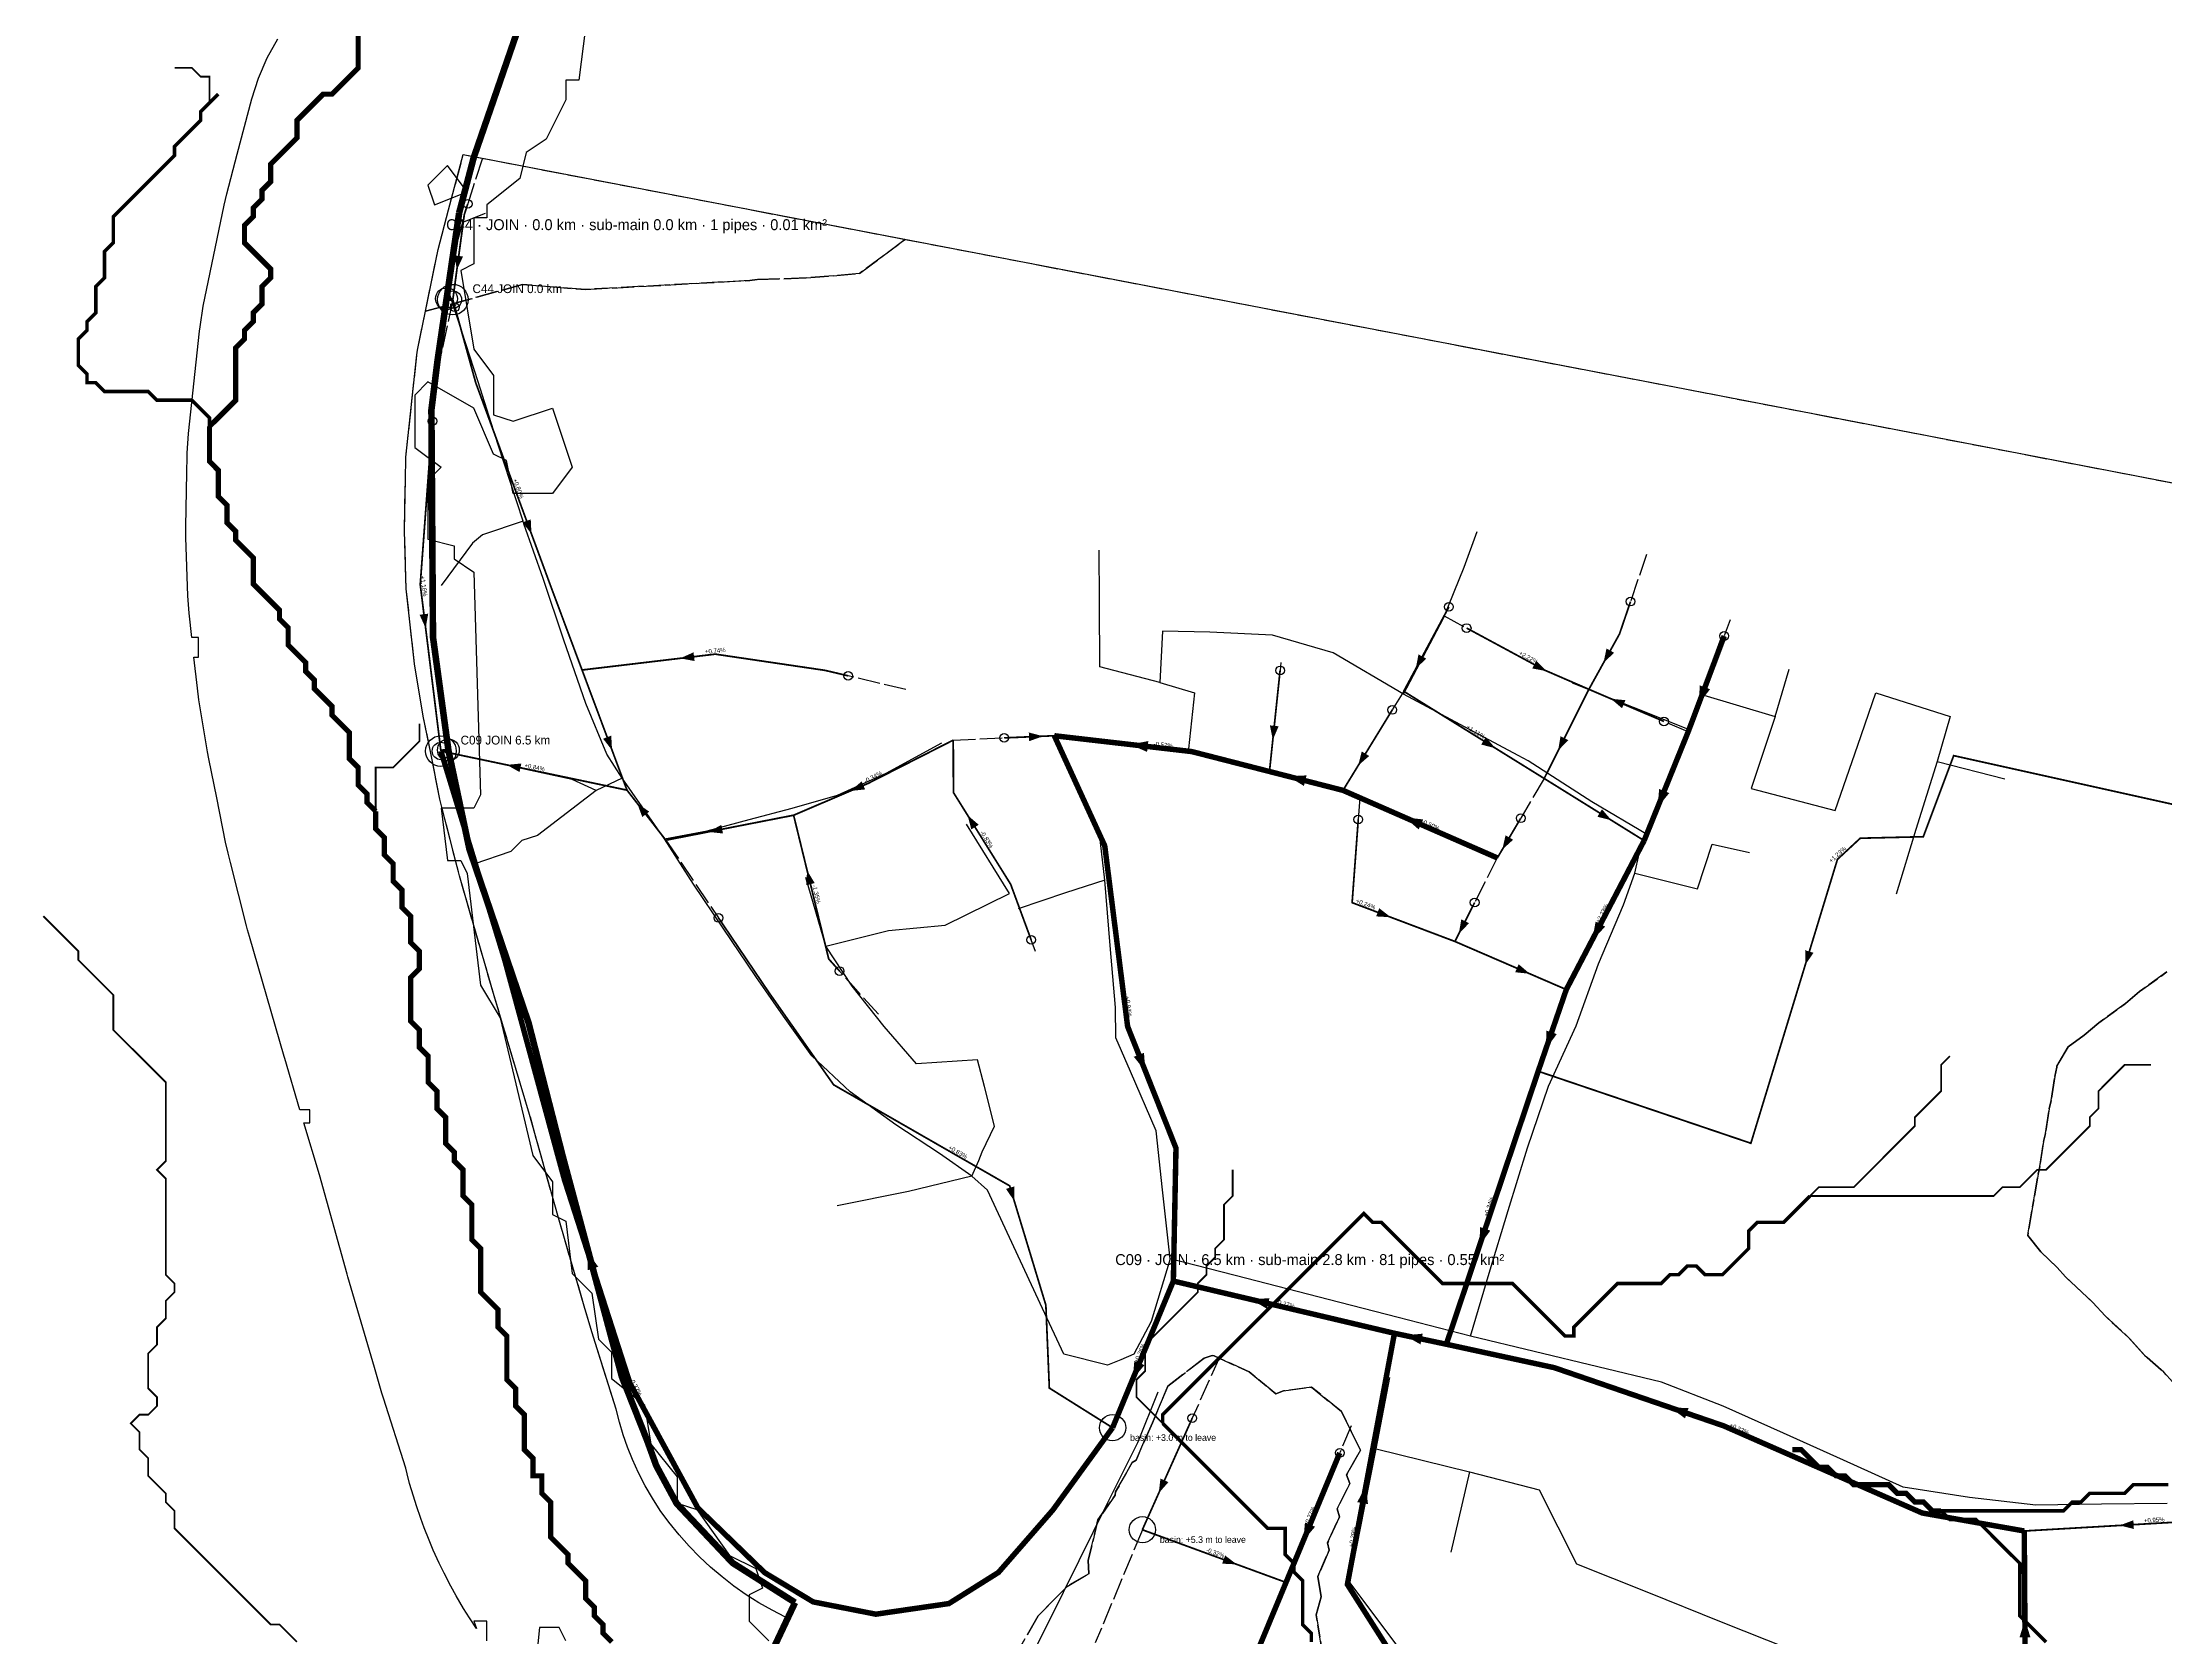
# Model space of a CAD drawing. Header units: metres. Extents: x 442821 to 452274, y 2561971 to 2571293.
# Drawn here: x 449735 to 450707, y 2570167 to 2570897 of the extents above; entities that cross this region are included whole.
import ezdxf
from ezdxf.enums import TextEntityAlignment as Align

# ---------------------------------------------------------------- set-up
doc = ezdxf.new("R2010")
doc.units = ezdxf.units.M
doc.header["$LTSCALE"] = 8
doc.linetypes.add('DASHDOT', pattern=[3.556, 2.54, -0.508, 0, -0.508])
doc.linetypes.add('DASHED', pattern=[1.524, 1.27, -0.254])
for name, color, linetype in [('A_ARROWS', 7, 'Continuous'), ('A_BASINS', 1, 'Continuous'), ('A_BRANCH', 7, 'Continuous'), ('A_BUILT_2006', 252, 'Continuous'), ('A_CATCH_LABEL', 7, 'Continuous'), ('A_CATCHMENTS', 7, 'Continuous'), ('A_ENVELOPE', 3, 'Continuous'), ('A_GRADIENT', 8, 'Continuous'), ('A_HEAD_GAP', 8, 'Continuous'), ('A_HEADS', 8, 'Continuous'), ('A_JOIN_LINK', 6, 'Continuous'), ('A_LATERAL', 7, 'Continuous'), ('A_MAIN_PIPE', 5, 'Continuous'), ('A_OUTLET_LABEL', 7, 'Continuous'), ('A_OUTLETS', 7, 'Continuous'), ('A_STREAMS', 5, 'Continuous'), ('A_SUBMAIN', 7, 'Continuous'), ('A_WADI', 4, 'Continuous')]:
    doc.layers.add(name, color=color, linetype=linetype)

msp = doc.modelspace()

# ---------------------------------------------------------------- linework, layer by layer
at = {"layer": 'A_ARROWS', "color": 1}
for points in [[(449925.02, 2570793.29), (449923.89, 2570799.9), (449927.85, 2570799.37)], [(450246.09, 2570233.56), (450246.88, 2570240.22), (450250.53, 2570238.58)], [(450312.23, 2570211.77), (450312.99, 2570220.12), (450317.61, 2570218.2)], [(450281.79, 2570200.95), (450275.09, 2570201.28), (450276.47, 2570205.03)]]:
    msp.add_solid(points, dxfattribs=at)
at = {"layer": 'A_ARROWS', "color": 3}
for points in [[(449959.16, 2570672.41), (449955.07, 2570677.72), (449958.82, 2570679.11)], [(449910.74, 2570629.37), (449907.96, 2570635.47), (449911.93, 2570635.96)], [(450027.16, 2570615.53), (450033.28, 2570618.27), (450033.76, 2570614.3)], [(450363.65, 2570610.72), (450364.91, 2570617.31), (450368.44, 2570615.42)], [(450423.52, 2570609.64), (450416.94, 2570610.92), (450418.84, 2570614.44)], [(450449.56, 2570613.45), (450450.91, 2570620.02), (450454.41, 2570618.08)], [(450452.93, 2570597.04), (450459.6, 2570596.36), (450458.02, 2570592.68)], [(450493.12, 2570594.76), (450493.6, 2570603.13), (450498.28, 2570601.37)], [(449996.02, 2570573.46), (449991.91, 2570578.75), (449995.65, 2570580.15)], [(450193.14, 2570579.89), (450186.83, 2570577.61), (450186.66, 2570581.61)], [(450233.09, 2570576.1), (450241.33, 2570577.67), (450240.75, 2570572.7)], [(450298.28, 2570578.27), (450296.96, 2570584.85), (450300.94, 2570584.43)], [(450400.11, 2570574.4), (450393.61, 2570576.07), (450395.72, 2570579.47)], [(450428.8, 2570573.29), (450429.88, 2570579.91), (450433.46, 2570578.12)], [(449947.85, 2570566.77), (449954.53, 2570567.41), (449953.7, 2570563.5)], [(450337.31, 2570566.43), (450338.94, 2570572.93), (450342.36, 2570570.84)], [(450105.1, 2570554.86), (450110.19, 2570559.22), (450111.77, 2570555.54)], [(450305.36, 2570561.54), (450313.73, 2570561.97), (450312.49, 2570557.13)], [(450007.5, 2570549.21), (450013.01, 2570545.38), (450009.85, 2570542.93)], [(450453.24, 2570541.38), (450446.75, 2570543.06), (450448.86, 2570546.46)], [(450474.31, 2570547.4), (450475, 2570555.75), (450479.63, 2570553.88)], [(450040.09, 2570536.11), (450045.98, 2570539.31), (450046.75, 2570535.38)], [(450158.66, 2570543.74), (450163.74, 2570539.37), (450160.34, 2570537.25)], [(450358.68, 2570542.73), (450367.01, 2570541.81), (450365, 2570537.23)], [(450403.23, 2570528.01), (450404.75, 2570534.54), (450408.2, 2570532.51)], [(450085.25, 2570518.43), (450088.71, 2570512.68), (450084.82, 2570511.74)], [(450352.24, 2570497.06), (450345.54, 2570497.45), (450346.96, 2570501.19)], [(450383.38, 2570489.54), (450384.49, 2570496.15), (450388.06, 2570494.34)], [(450444.45, 2570486.8), (450445.94, 2570495.05), (450450.37, 2570492.73)], [(450541.84, 2570475.25), (450541.8, 2570481.96), (450545.62, 2570480.79)], [(450415.82, 2570471.19), (450409.15, 2570471.89), (450410.73, 2570475.56)], [(450423.19, 2570436.82), (450423.43, 2570445.19), (450428.16, 2570443.57)], [(450239.97, 2570426.68), (450234.69, 2570433.19), (450239.34, 2570435.04)], [(450180, 2570367.21), (450176.23, 2570372.75), (450180.06, 2570373.92)], [(450392.87, 2570346.91), (450393.05, 2570355.29), (450397.79, 2570353.69)], [(449984.85, 2570343.95), (449989.68, 2570337.1), (449984.92, 2570335.57)], [(450288.37, 2570322.18), (450296.73, 2570322.77), (450295.58, 2570317.91)], [(450358.52, 2570305.72), (450366.86, 2570306.51), (450365.83, 2570301.62)], [(450234.19, 2570285.7), (450234.94, 2570294.05), (450239.56, 2570292.13)], [(450480.08, 2570272.72), (450488.46, 2570272.49), (450486.83, 2570267.76)], [(450340.83, 2570236.83), (450341.82, 2570228.51), (450336.9, 2570229.43)], [(450685.66, 2570218.77), (450691.94, 2570221.14), (450692.17, 2570217.14)], [(450642.32, 2570175.57), (450644.87, 2570167.58), (450639.87, 2570167.55)]]:
    msp.add_solid(points, dxfattribs=at)
at = {"layer": 'A_BASINS', "color": 1}
for centre in [(450224.98, 2570263.47), (450238.6, 2570216.79)]:
    msp.add_circle(centre, 6, dxfattribs=at)
at = {"layer": 'A_BRANCH', "color": 3, "const_width": 0.8}
for points in [[(449924.14, 2570776.15), (449933.64, 2570741.67), (449967.51, 2570649.75), (449982.29, 2570610.19)], [(449913.86, 2570724.04), (449913.17, 2570715.44), (449908.27, 2570649.27), (449917.72, 2570573.1)], [(450386.94, 2570629.38), (450422.57, 2570610.15), (450442.86, 2570601.35)], [(450477.22, 2570586.64), (450442.86, 2570601.35)], [(450352.92, 2570591.92), (450330.38, 2570555.12)], [(450175.38, 2570579.12), (450198.32, 2570580.11)], [(450764.91, 2570536.93), (450726.76, 2570544.99), (450609.75, 2570571), (450595.84, 2570533.9), (450567.01, 2570533.22), (450556.57, 2570523.55), (450516.96, 2570393.64), (450419.68, 2570426.6)], [(450411.68, 2570542.34), (450400.98, 2570524.2)], [(450390.61, 2570503.79), (450381.57, 2570485.98)], [(450044.7, 2570496.75), (450067.91, 2570462.43), (450097.39, 2570420.38), (450177.89, 2570374.17), (450194.46, 2570319.55), (450196.05, 2570281.63), (450224.98, 2570263.47)], [(450761.09, 2570223.15), (450642.03, 2570216.23)]]:
    msp.add_lwpolyline(points, dxfattribs=at)
at = {"layer": 'A_BRANCH', "color": 3, "linetype": 'DASHED', "const_width": 0.8}
msp.add_lwpolyline([(450337.37, 2570541.76), (450334.56, 2570503.73), (450381.57, 2570485.98)], dxfattribs=at)
at = {"layer": 'A_BUILT_2006', "color": 252}
for points in [[(449923.95, 2570801.04), (449927.7, 2570815.11), (449938.18, 2570819.25)], [(449925.29, 2570771.25), (449920.7, 2570785.11), (449923.7, 2570800.11), (449923.95, 2570801.04)], [(449934.72, 2570742), (449925.29, 2570771.25)], [(449943.7, 2570713.61), (449934.72, 2570742)], [(449955.33, 2570678.23), (449943.7, 2570713.61)], [(449955.33, 2570678.23), (449936.7, 2570672.11), (449932.21, 2570668.23)], [(449964.43, 2570652.02), (449955.7, 2570677.11), (449955.33, 2570678.23)], [(450385.81, 2570657.31), (450391.72, 2570673.49)], [(449932.21, 2570668.23), (449917.78, 2570648.85)], [(450219.03, 2570640.75), (450219.02, 2570641.85), (450218.8, 2570664.96)], [(450376.42, 2570633.93), (450385.81, 2570657.31)], [(449973.99, 2570623.87), (449964.43, 2570652.02)], [(450219.11, 2570611.6), (450219.03, 2570640.75)], [(450358.1, 2570599.18), (450376.42, 2570633.93)], [(450247.84, 2570628.03), (450246.62, 2570604.49)], [(450269.45, 2570627.46), (450247.84, 2570628.03)], [(450298.13, 2570626.07), (450269.45, 2570627.46)], [(450325.87, 2570618.11), (450298.13, 2570626.07)], [(450493.97, 2570599.2), (450503.35, 2570624.73)], [(449983.96, 2570594.86), (449973.99, 2570623.87)], [(450358.1, 2570599.18), (450325.87, 2570618.11)], [(450246.62, 2570604.49), (450219.11, 2570611.6)], [(450528.13, 2570588.95), (450534.51, 2570610.56)], [(449993.63, 2570571.71), (449983.96, 2570594.86)], [(450246.62, 2570604.49), (450262.38, 2570599.78)], [(450262.38, 2570599.78), (450259.78, 2570574.11)], [(450384.04, 2570585.3), (450358.1, 2570599.18)], [(450463.22, 2570593.1), (450435.35, 2570604.2)], [(450488.08, 2570583.08), (450493.97, 2570599.2)], [(450493.97, 2570599.2), (450528.13, 2570588.95)], [(450565.82, 2570575.8), (450574.09, 2570599.77)], [(450574.09, 2570599.77), (450608.19, 2570588.94)], [(450410.48, 2570571.13), (450384.04, 2570585.3)], [(450488.08, 2570583.08), (450463.22, 2570593.1)], [(450528.13, 2570588.95), (450517.09, 2570556.02)], [(450608.19, 2570588.94), (450602.22, 2570568.3)], [(450121.37, 2570562.94), (450146.86, 2570576.84)], [(450480.6, 2570562.2), (450488.08, 2570583.08)], [(450555.55, 2570545.96), (450565.82, 2570575.8)], [(449958.78, 2570564.27), (449927.7, 2570571.11)], [(450000.65, 2570560.75), (449993.63, 2570571.71)], [(450444.2, 2570549.81), (450415.12, 2570568.65), (450410.48, 2570571.13)], [(450602.22, 2570568.3), (450592.48, 2570537.24)], [(450602.22, 2570568.3), (450633.15, 2570560.46)], [(449988.7, 2570555.11), (449977.7, 2570560.11), (449958.78, 2570564.27)], [(450000.65, 2570560.75), (449988.7, 2570555.11)], [(450019.93, 2570532.89), (450000.65, 2570560.75)], [(450099.07, 2570552.93), (450121.37, 2570562.94)], [(450470.03, 2570534.65), (450480.6, 2570562.2)], [(450517.09, 2570556.02), (450555.55, 2570545.96)], [(449988.7, 2570555.11), (449961.9, 2570534.51)], [(450058.73, 2570541.85), (450078.39, 2570546.93)], [(450078.39, 2570546.93), (450099.07, 2570552.93)], [(450470.03, 2570534.65), (450444.2, 2570549.81)], [(450019.93, 2570532.89), (450039.48, 2570536.61)], [(450039.48, 2570536.61), (450058.73, 2570541.85)], [(450177.8, 2570507.99), (450158.21, 2570539.67)], [(450592.48, 2570537.24), (450583.39, 2570507.62)], [(449961.9, 2570534.51), (449954.7, 2570532.11), (449949.7, 2570527.11), (449932.79, 2570521.4)], [(450033.22, 2570512.23), (450019.93, 2570532.89)], [(450221.41, 2570513.99), (450218.98, 2570535.18)], [(450465.79, 2570526.01), (450470.03, 2570534.65)], [(450492.51, 2570510.12), (450499.21, 2570530.52)], [(450499.21, 2570530.52), (450516.31, 2570526.65)], [(450458.69, 2570502.75), (450463.89, 2570517.3)], [(450463.89, 2570517.3), (450465.79, 2570526.01)], [(450463.89, 2570517.3), (450492.51, 2570510.12)], [(450046.87, 2570492), (450033.22, 2570512.23)], [(450093.77, 2570483.83), (450084.61, 2570515.27)], [(450148.44, 2570493.36), (450177.8, 2570507.99)], [(450203.47, 2570508.19), (450181.73, 2570500.97)], [(450221.41, 2570513.99), (450203.47, 2570508.19)], [(450223.95, 2570484.1), (450221.41, 2570513.99)], [(450447.25, 2570475.8), (450458.69, 2570502.75)], [(450061.77, 2570469.93), (450046.87, 2570492)], [(450093.77, 2570483.83), (450122.54, 2570491.01)], [(450122.54, 2570491.01), (450148.44, 2570493.36)], [(450105.9, 2570465.47), (450093.77, 2570483.83)], [(450226.37, 2570455.74), (450223.95, 2570484.1)], [(450074.49, 2570451.74), (450061.77, 2570469.93)], [(450437.11, 2570447.32), (450447.25, 2570475.8)], [(450120.56, 2570446.99), (450105.9, 2570465.47)], [(450087.35, 2570433.64), (450074.49, 2570451.74)], [(450233.16, 2570426.41), (450226.49, 2570441.83), (450226.37, 2570455.74)], [(450135.25, 2570430.04), (450120.56, 2570446.99)], [(450424.36, 2570419.73), (450437.11, 2570447.32)], [(450104.94, 2570417.21), (450087.35, 2570433.64)], [(450163.11, 2570431.88), (450135.25, 2570430.04)], [(450166.33, 2570419.65), (450163.11, 2570431.88)], [(450244.85, 2570399.37), (450233.16, 2570426.41)], [(450125.81, 2570402.03), (450104.94, 2570417.21)], [(450165.29, 2570389.73), (450171, 2570401.43), (450166.33, 2570419.65)], [(450414.85, 2570391.5), (450424.36, 2570419.73)], [(450145.74, 2570388.9), (450125.81, 2570402.03)], [(450247.82, 2570372.34), (450244.85, 2570399.37)], [(450406.01, 2570362.83), (450414.85, 2570391.5)], [(450160.67, 2570378.6), (450145.74, 2570388.9)], [(450160.67, 2570378.6), (450163.84, 2570385.73), (450165.29, 2570389.73)], [(450131.64, 2570371.62), (450098.93, 2570364.94)], [(450160.67, 2570378.6), (450131.64, 2570371.62)], [(450177.8, 2570350.47), (450167.7, 2570372.11), (450160.67, 2570378.6)], [(450251.3, 2570340.79), (450247.82, 2570372.34)], [(450397.22, 2570334.14), (450406.01, 2570362.83)], [(450192.95, 2570318), (450177.8, 2570350.47)], [(450251.3, 2570340.79), (450242.7, 2570312.11)], [(450286.45, 2570331.74), (450251.3, 2570340.79)], [(450388.67, 2570305.39), (450397.22, 2570334.14)], [(450323.53, 2570322.08), (450286.45, 2570331.74)], [(450202.7, 2570297.11), (450192.95, 2570318)], [(450355.6, 2570313.85), (450323.53, 2570322.08)], [(450388.67, 2570305.39), (450355.6, 2570313.85)], [(450242.7, 2570312.11), (450234.7, 2570297.11), (450228.7, 2570294.61)], [(450417.83, 2570298.37), (450388.67, 2570305.39)], [(450228.7, 2570294.61), (450222.7, 2570292.11), (450202.7, 2570297.11)], [(450446.99, 2570291.3), (450417.83, 2570298.37)], [(450345.49, 2570253.86), (450351.85, 2570286.4)], [(450476.15, 2570284.25), (450446.99, 2570291.3)], [(450504.33, 2570273.42), (450476.15, 2570284.25)], [(450236.5, 2570256.72), (450245.89, 2570279.89)], [(450531.96, 2570261.05), (450504.33, 2570273.42)], [(450222.7, 2570228.93), (450236.5, 2570256.72)], [(450559.31, 2570248.71), (450531.96, 2570261.05)], [(450340.19, 2570226.77), (450345.49, 2570253.86)], [(450345.49, 2570253.86), (450388.29, 2570243.25)], [(450586.63, 2570236.32), (450559.31, 2570248.71)], [(450388.29, 2570243.25), (450379.77, 2570206.58)], [(450388.29, 2570243.25), (450420.1, 2570235.02)], [(450616.99, 2570231.56), (450586.63, 2570236.32)], [(450209.7, 2570202.73), (450222.7, 2570228.93)], [(450333.54, 2570192.73), (450340.19, 2570226.77)], [(450420.1, 2570235.02), (450437.26, 2570201.17)], [(450647.33, 2570228.04), (450616.99, 2570231.56)], [(450677.33, 2570228.46), (450647.33, 2570228.04)], [(450707.33, 2570228.87), (450677.33, 2570228.46)], [(450195.34, 2570173.8), (450209.7, 2570202.73)], [(450437.26, 2570201.17), (450470.17, 2570188.02)], [(450361.12, 2570155.94), (450333.54, 2570192.73)], [(450470.17, 2570188.02), (450502.67, 2570175.04)], [(450181.69, 2570146.3), (450194.04, 2570171.18), (450195.34, 2570173.8)], [(450502.67, 2570175.04), (450535.17, 2570162.05)]]:
    msp.add_lwpolyline(points, dxfattribs=at)
at = {"layer": 'A_CATCHMENTS', "color": 1, "linetype": 'DASHED'}
msp.add_lwpolyline([(450109.26, 2570791.61), (450084.97, 2570789.57), (450062.37, 2570788.8), (450059.04, 2570788.42), (449983.84, 2570784.3), (449955.08, 2570786.55), (449910.64, 2570774.31), (449916.49, 2570802.62), (449921.24, 2570820.68), (449927.92, 2570846.01), (450130.14, 2570807.22), (450109.26, 2570791.61)], close=True, dxfattribs=at)
at = {"layer": 'A_CATCHMENTS', "color": 3, "linetype": 'DASHED'}
for points in [[(450072.14, 2570167.36), (450076.39, 2570176.38), (450075.36, 2570176.84), (450069.22, 2570179.95), (450063.23, 2570183.35), (450057.41, 2570187.02), (450051.77, 2570190.97), (450046.32, 2570195.18), (450041.07, 2570199.64), (450036.04, 2570204.34), (450031.25, 2570209.27), (450026.7, 2570214.42), (450022.01, 2570220.24), (450018.08, 2570225.63), (450014.45, 2570231.19), (450011.1, 2570236.93), (450008.05, 2570242.83), (450005.3, 2570248.88), (450003.06, 2570254.54), (450001.08, 2570260.29), (449999.39, 2570266.07), (449997.96, 2570271.92), (449986.72, 2570307.31), (449983.29, 2570319.06), (449971.17, 2570360.55), (449958.28, 2570406.86), (449942.07, 2570461.1), (449926.2, 2570516), (449925.74, 2570517.78), (449918.34, 2570546.82), (449917.27, 2570551.05), (449913.21, 2570571.34), (449909.66, 2570589.09), (449905.69, 2570612.97), (449901.88, 2570647.26), (449901.03, 2570673.93), (449901.5, 2570698.44), (449901.64, 2570706.08), (449901.67, 2570707.58), (449906.74, 2570754.41), (449906.96, 2570756.48), (449910.64, 2570774.31), (449955.08, 2570786.55), (449955.08, 2570786.55), (449983.84, 2570784.3), (450059.04, 2570788.42), (450062.37, 2570788.8), (450084.97, 2570789.57), (450109.26, 2570791.61), (450130.14, 2570807.22), (450486.81, 2570738.79), (450773.41, 2570683.56)], [(450707.22, 2570472.01), (450694.69, 2570463.03), (450688.32, 2570457.57), (450676.15, 2570448.77), (450669.43, 2570443.14), (450662.09, 2570437.79), (450656.98, 2570428.97), (450656.89, 2570428.42), (450655.99, 2570424.25), (450654.29, 2570413.27), (450653.43, 2570409.34), (450651.68, 2570398.11), (450650.88, 2570394.44), (450649.08, 2570382.96), (450648.33, 2570379.53), (450646.47, 2570367.81), (450645.77, 2570364.62), (450643.86, 2570352.65), (450643.59, 2570351.42), (450649.55, 2570344), (450657.02, 2570336.8), (450660.87, 2570332.58), (450673.33, 2570320.82), (450678.98, 2570314.61), (450689.64, 2570304.83), (450697.09, 2570296.64), (450705.95, 2570288.84), (450715.2, 2570278.67)], [(450320.48, 2570163.13), (450318.16, 2570177.84), (450320.45, 2570186.09), (450318.88, 2570195.33), (450324.07, 2570207.48), (450323.33, 2570210.85), (450328.78, 2570222.72), (450327.73, 2570226.38), (450333.54, 2570237.95), (450332.05, 2570241.95), (450338.4, 2570253.16), (450329.65, 2570270.93), (450315.91, 2570282.1), (450303.2, 2570280.34), (450299.65, 2570278.98), (450287.46, 2570289.05), (450271.4, 2570296.4), (450270.46, 2570296.53), (450266.81, 2570295.29), (450250.23, 2570282.5), (450243.19, 2570265.78), (450243.18, 2570265.76), (450235.7, 2570248.71), (450234.01, 2570247.5), (450226.37, 2570234.21), (450226.16, 2570232.56), (450218.27, 2570221.26), (450213.86, 2570202.82), (450214.09, 2570196.62), (450204.17, 2570190.88), (450190.9, 2570177.43), (450180, 2570158.2)]]:
    msp.add_lwpolyline(points, dxfattribs=at)
at = {"layer": 'A_CATCHMENTS', "color": 1, "linetype": 'DASHED'}
for points in [[(450715.2, 2570278.67), (450705.95, 2570288.84), (450697.09, 2570296.64), (450689.64, 2570304.83), (450678.98, 2570314.61), (450673.33, 2570320.82), (450660.87, 2570332.58), (450657.02, 2570336.8), (450649.55, 2570344), (450643.59, 2570351.42), (450643.86, 2570352.65), (450645.77, 2570364.62), (450646.47, 2570367.81), (450648.33, 2570379.53), (450649.08, 2570382.96), (450650.88, 2570394.44), (450651.68, 2570398.11), (450653.43, 2570409.34), (450654.29, 2570413.27), (450655.99, 2570424.25), (450656.89, 2570428.42), (450656.98, 2570428.97), (450662.09, 2570437.79), (450669.43, 2570443.14), (450676.15, 2570448.77), (450688.32, 2570457.57), (450694.69, 2570463.03), (450707.22, 2570472.01)], [(450180, 2570158.2), (450190.9, 2570177.43), (450204.17, 2570190.88), (450214.09, 2570196.62), (450213.86, 2570202.82), (450218.27, 2570221.26), (450226.16, 2570232.56), (450226.37, 2570234.21), (450234.01, 2570247.5), (450235.7, 2570248.71), (450243.18, 2570265.76), (450243.19, 2570265.78), (450250.23, 2570282.5), (450266.81, 2570295.29), (450270.46, 2570296.53), (450271.4, 2570296.4), (450287.46, 2570289.05), (450299.65, 2570278.98), (450303.2, 2570280.34), (450315.91, 2570282.1), (450329.65, 2570270.93), (450338.4, 2570253.16), (450332.05, 2570241.95), (450333.54, 2570237.95), (450327.73, 2570226.38), (450328.78, 2570222.72), (450323.33, 2570210.85), (450324.07, 2570207.48), (450318.88, 2570195.33), (450320.45, 2570186.09), (450318.16, 2570177.84), (450320.48, 2570163.13)]]:
    msp.add_lwpolyline(points, dxfattribs=at)
at = {"layer": 'A_ENVELOPE', "color": 3}
msp.add_lwpolyline([(450072.14, 2570167.36), (450076.39, 2570176.38), (450075.36, 2570176.84), (450069.22, 2570179.95), (450063.23, 2570183.35), (450057.41, 2570187.02), (450051.77, 2570190.97), (450046.32, 2570195.18), (450041.07, 2570199.64), (450036.04, 2570204.34), (450031.25, 2570209.27), (450026.7, 2570214.42), (450022.01, 2570220.24), (450018.08, 2570225.63), (450014.45, 2570231.19), (450011.1, 2570236.93), (450008.05, 2570242.83), (450005.3, 2570248.88), (450003.06, 2570254.54), (450001.08, 2570260.29), (449999.39, 2570266.07), (449997.96, 2570271.92), (449986.72, 2570307.31), (449983.29, 2570319.06), (449971.17, 2570360.55), (449958.28, 2570406.86), (449942.07, 2570461.1), (449926.2, 2570516), (449925.74, 2570517.78), (449918.34, 2570546.82), (449917.27, 2570551.05), (449913.21, 2570571.34), (449909.66, 2570589.09), (449905.69, 2570612.97), (449901.88, 2570647.26), (449901.03, 2570673.93), (449901.5, 2570698.44), (449901.64, 2570706.08), (449901.67, 2570707.58), (449906.74, 2570754.41), (449906.96, 2570756.48), (449916.49, 2570802.62), (449921.24, 2570820.68), (449927.92, 2570846.01), (450486.81, 2570738.79), (451379.73, 2570566.72)], dxfattribs=at)
at = {"layer": 'A_HEAD_GAP', "color": 8, "linetype": 'DASHED'}
for points in [[(449936.7, 2570844.33), (449930, 2570823.47)], [(449923.18, 2570779.65), (449915.44, 2570743.81), (449913.86, 2570724.04)], [(449923.18, 2570779.65), (449924.14, 2570776.15)], [(450469.25, 2570663.07), (450461.91, 2570641.48)], [(450376.63, 2570634.95), (450386.94, 2570629.38)], [(450507.56, 2570633.13), (450504.78, 2570625.75)], [(450130.4, 2570601.27), (450104, 2570607.53)], [(450301.99, 2570613.57), (450301.62, 2570610.01)], [(450358.15, 2570600.45), (450352.92, 2570591.92)], [(450488.28, 2570581.91), (450477.22, 2570586.64)], [(450152.1, 2570578.11), (450175.38, 2570579.12)], [(450422.42, 2570560.55), (450411.68, 2570542.34)], [(450338.11, 2570551.73), (450337.37, 2570541.76)], [(450020.64, 2570532.31), (450044.7, 2570496.75)], [(450400.98, 2570524.2), (450390.61, 2570503.79)], [(450189.71, 2570481.36), (450187.73, 2570486.72)], [(450117.9, 2570452.69), (450100.1, 2570472.44)], [(450274.2, 2570296.44), (450261.42, 2570267.84)], [(450334.05, 2570264.37), (450328.89, 2570251.94)], [(450238.6, 2570216.79), (450217.08, 2570165.03)]]:
    msp.add_lwpolyline(points, dxfattribs=at)
at = {"layer": 'A_HEADS', "color": 1}
for centre in [(449930, 2570823.47), (450261.42, 2570267.84), (450328.89, 2570251.94)]:
    msp.add_circle(centre, 2, dxfattribs=at)
at = {"layer": 'A_HEADS', "color": 3}
for centre in [(449924.14, 2570776.15), (449913.86, 2570724.04), (450461.91, 2570641.48), (450378.84, 2570639.07), (450386.94, 2570629.38), (450504.78, 2570625.75), (450104, 2570607.53), (450301.62, 2570610.01), (450352.92, 2570591.92), (450477.22, 2570586.64), (450175.38, 2570579.12), (450337.37, 2570541.76), (450411.68, 2570542.34), (450044.7, 2570496.75), (450390.61, 2570503.79), (450187.73, 2570486.72), (450100.1, 2570472.44)]:
    msp.add_circle(centre, 2, dxfattribs=at)
at = {"layer": 'A_JOIN_LINK', "color": 6, "const_width": 1.5}
for points in [[(449923.18, 2570779.65), (449920.32, 2570780.07)], [(449917.72, 2570573.1), (449921.15, 2570573.57)]]:
    msp.add_lwpolyline(points, dxfattribs=at)
at = {"layer": 'A_JOIN_LINK', "color": 6}
for centre in [(449920.32, 2570780.07), (449921.15, 2570573.57)]:
    msp.add_circle(centre, 5, dxfattribs=at)
at = {"layer": 'A_LATERAL', "color": 1, "linetype": 'DASHED', "const_width": 0.8}
for points in [[(449930, 2570823.47), (449928.42, 2570818.54), (449923.18, 2570779.65)], [(450261.42, 2570267.84), (450238.6, 2570216.79)]]:
    msp.add_lwpolyline(points, dxfattribs=at)
at = {"layer": 'A_LATERAL', "color": 3, "const_width": 0.8}
for points in [[(450376.63, 2570634.95), (450358.15, 2570600.45)], [(450378.84, 2570639.07), (450376.63, 2570634.95)], [(450461.91, 2570641.48), (450456.87, 2570626.68), (450442.86, 2570601.35)], [(450104, 2570607.53), (450093.51, 2570610.01), (450043.23, 2570617.44), (449982.29, 2570610.19)], [(450301.62, 2570610.01), (450296.75, 2570563.74)], [(450358.15, 2570600.45), (450422.42, 2570560.55)], [(450442.86, 2570601.35), (450422.42, 2570560.55)], [(450002.84, 2570555.21), (449917.72, 2570573.1)], [(450079.07, 2570543.74), (450020.64, 2570532.31)]]:
    msp.add_lwpolyline(points, dxfattribs=at)
at = {"layer": 'A_LATERAL', "color": 3, "linetype": 'DASHED', "const_width": 0.8}
for points in [[(449982.29, 2570610.19), (450002.84, 2570555.21)], [(450422.42, 2570560.55), (450468.13, 2570532.12)], [(450020.64, 2570532.31), (450002.84, 2570555.21)], [(450381.57, 2570485.98), (450432.53, 2570463.97)]]:
    msp.add_lwpolyline(points, dxfattribs=at)
at = {"layer": 'A_LATERAL', "color": 3, "linetype": 'DASHDOT', "const_width": 0.8}
for points in [[(450152.1, 2570578.11), (450113.23, 2570558.34), (450079.07, 2570543.74)], [(450187.73, 2570486.72), (450178.35, 2570512.16), (450152.17, 2570554.14), (450152.1, 2570578.11)], [(450100.1, 2570472.44), (450095.13, 2570477.95), (450079.07, 2570543.74)]]:
    msp.add_lwpolyline(points, dxfattribs=at)
at = {"layer": 'A_LATERAL', "color": 1, "linetype": 'DASHDOT', "const_width": 0.8}
msp.add_lwpolyline([(450238.6, 2570216.79), (450304.32, 2570192.69)], dxfattribs=at)
at = {"layer": 'A_MAIN_PIPE', "color": 5, "const_width": 3}
for points in [[(450171.66, 2571187.92), (450117.61, 2571144.32), (450065.83, 2571088.01), (450034.64, 2571049.39), (450015.8, 2571022.67), (450001.04, 2571000.51), (449983.54, 2570970.21), (449967.18, 2570937.7), (449960.24, 2570923.93), (449953.39, 2570904.5), (449932.7, 2570844.56), (449926.08, 2570819.41)], [(449926.08, 2570819.41), (449916.16, 2570751.65), (449913.38, 2570729.22), (449914.1, 2570625.24), (449921.17, 2570573.38), (449930.76, 2570528.24), (449957.81, 2570448.76), (449973.48, 2570387.55), (450000.53, 2570286.74), (450012.04, 2570257.69), (450016.23, 2570246.12), (450025.61, 2570228.75), (450051.15, 2570201.62), (450079.73, 2570183.48)], [(450079.73, 2570183.48), (450068.28, 2570159.15)]]:
    msp.add_lwpolyline(points, dxfattribs=at)
at = {"layer": 'A_OUTLETS', "color": 5}
for centre, radius in [((449923.18, 2570779.65), 7), ((449923.18, 2570779.65), 4), ((449917.72, 2570573.1), 7), ((449917.72, 2570573.1), 4)]:
    msp.add_circle(centre, radius, dxfattribs=at)
at = {"layer": 'A_STREAMS', "color": 5}
for points, const_width in [([(449879.87, 2570901.68), (449879.87, 2570897.68), (449879.87, 2570893.68), (449879.87, 2570889.68), (449879.87, 2570885.68), (449875.87, 2570881.68), (449871.87, 2570877.68), (449867.87, 2570873.67), (449863.87, 2570873.67), (449859.87, 2570869.67), (449855.87, 2570865.67), (449851.87, 2570861.67), (449851.87, 2570857.67), (449851.87, 2570853.67), (449847.87, 2570849.67), (449843.87, 2570845.66), (449839.87, 2570841.66), (449839.87, 2570837.66), (449839.87, 2570833.66), (449835.87, 2570829.66), (449835.87, 2570825.66), (449831.87, 2570821.66), (449831.87, 2570817.65), (449827.87, 2570813.65), (449827.87, 2570809.65), (449827.87, 2570805.65), (449831.87, 2570801.65), (449835.87, 2570797.65), (449839.87, 2570793.65), (449839.87, 2570789.64), (449835.87, 2570785.64), (449835.87, 2570781.64), (449835.87, 2570777.64), (449831.87, 2570773.64), (449831.87, 2570769.64), (449827.87, 2570765.64), (449827.87, 2570761.63), (449823.87, 2570757.63), (449823.87, 2570753.63), (449823.87, 2570749.63), (449823.87, 2570745.63), (449823.87, 2570741.63), (449823.87, 2570737.63), (449823.87, 2570733.63), (449819.86, 2570729.62), (449815.86, 2570725.62), (449811.86, 2570721.62)], 2.4), ([(449795.86, 2570885.68), (449799.86, 2570885.68), (449803.86, 2570885.68), (449807.86, 2570881.68), (449811.86, 2570881.68), (449811.86, 2570877.68), (449811.86, 2570873.67), (449811.86, 2570869.67)], 0.8), ([(449811.86, 2570869.67), (449807.86, 2570865.67), (449807.86, 2570861.67), (449803.86, 2570857.67), (449799.86, 2570853.67), (449795.86, 2570849.67), (449795.86, 2570845.66), (449791.86, 2570841.66), (449787.86, 2570837.66), (449783.86, 2570833.66), (449779.86, 2570829.66), (449775.86, 2570825.66), (449771.86, 2570821.66), (449767.86, 2570817.65), (449767.86, 2570813.65), (449767.86, 2570809.65), (449767.86, 2570805.65), (449763.86, 2570801.65), (449763.86, 2570797.65), (449763.86, 2570793.65), (449763.86, 2570789.64), (449759.86, 2570785.64), (449759.86, 2570781.64), (449759.86, 2570777.64), (449759.86, 2570773.64), (449755.86, 2570769.64), (449755.86, 2570765.64), (449751.86, 2570761.63), (449751.86, 2570757.63), (449751.86, 2570753.63), (449751.86, 2570749.63), (449755.86, 2570745.63), (449755.86, 2570741.63), (449759.86, 2570741.63), (449763.86, 2570737.63), (449767.86, 2570737.63), (449771.86, 2570737.63), (449775.86, 2570737.63), (449779.86, 2570737.63), (449783.86, 2570737.63), (449787.86, 2570733.63), (449791.86, 2570733.63), (449795.86, 2570733.63), (449799.86, 2570733.63), (449803.86, 2570733.63), (449807.86, 2570729.62), (449811.86, 2570725.62), (449811.86, 2570721.62)], 1.6), ([(449815.86, 2570873.67), (449811.86, 2570869.67)], 1.6), ([(449811.86, 2570721.62), (449811.86, 2570717.62), (449811.86, 2570713.62), (449811.86, 2570709.62), (449811.86, 2570705.62), (449815.86, 2570701.61), (449815.86, 2570697.61), (449815.86, 2570693.61), (449815.86, 2570689.61), (449819.86, 2570685.61), (449819.86, 2570681.61), (449819.86, 2570677.61), (449823.87, 2570673.6), (449823.87, 2570669.6), (449827.87, 2570665.6), (449831.87, 2570661.6), (449831.87, 2570657.6), (449831.87, 2570653.6), (449831.87, 2570649.6), (449835.87, 2570645.59), (449839.87, 2570641.59), (449843.87, 2570637.59), (449843.87, 2570633.59), (449847.87, 2570629.59), (449847.87, 2570625.59), (449847.87, 2570621.59), (449851.87, 2570617.58), (449855.87, 2570613.58), (449855.87, 2570609.58), (449859.87, 2570605.58), (449859.87, 2570601.58), (449863.87, 2570597.58), (449867.87, 2570593.58), (449867.87, 2570589.57), (449871.87, 2570585.57), (449875.87, 2570581.57), (449875.87, 2570577.57), (449875.87, 2570573.57), (449875.87, 2570569.57), (449879.87, 2570565.57), (449879.87, 2570561.57), (449879.87, 2570557.56), (449883.87, 2570553.56), (449883.87, 2570549.56), (449887.87, 2570545.56)], 2.4), ([(449907.88, 2570585.57), (449907.88, 2570581.57), (449907.88, 2570577.57), (449903.88, 2570573.57), (449899.88, 2570569.57), (449895.88, 2570565.57), (449891.87, 2570565.57), (449887.87, 2570565.57), (449887.87, 2570561.57), (449887.87, 2570557.56), (449887.87, 2570553.56), (449887.87, 2570549.56), (449887.87, 2570545.56)], 0.8), ([(449887.87, 2570545.56), (449887.87, 2570541.56), (449887.87, 2570537.56), (449891.87, 2570533.56), (449891.87, 2570529.55), (449891.87, 2570525.55), (449895.88, 2570521.55), (449895.88, 2570517.55), (449895.88, 2570513.55), (449899.88, 2570509.55), (449899.88, 2570505.55), (449899.88, 2570501.54), (449903.88, 2570497.54), (449903.88, 2570493.54), (449903.88, 2570489.54), (449903.88, 2570485.54), (449907.88, 2570481.54), (449907.88, 2570477.54), (449907.88, 2570473.53), (449903.88, 2570469.53), (449903.88, 2570465.53), (449903.88, 2570461.53), (449903.88, 2570457.53), (449903.88, 2570453.53), (449903.88, 2570449.53), (449907.88, 2570445.52), (449907.88, 2570441.52), (449907.88, 2570437.52), (449911.88, 2570433.52), (449911.88, 2570429.52), (449911.88, 2570425.52), (449911.88, 2570421.52), (449915.88, 2570417.51), (449915.88, 2570413.51), (449915.88, 2570409.51), (449919.88, 2570405.51), (449919.88, 2570401.51), (449919.88, 2570397.51), (449919.88, 2570393.51), (449923.88, 2570389.51), (449923.88, 2570385.5), (449927.88, 2570381.5), (449927.88, 2570377.5), (449927.88, 2570373.5), (449927.88, 2570369.5), (449931.88, 2570365.5), (449931.88, 2570361.5), (449931.88, 2570357.49), (449931.88, 2570353.49), (449931.88, 2570349.49), (449935.88, 2570345.49), (449935.88, 2570341.49), (449935.88, 2570337.49), (449935.88, 2570333.49), (449935.88, 2570329.48), (449935.88, 2570325.48), (449939.88, 2570321.48), (449943.88, 2570317.48), (449943.88, 2570313.48), (449943.88, 2570309.48), (449947.88, 2570305.48), (449947.88, 2570301.47), (449947.88, 2570297.47), (449947.88, 2570293.47), (449947.88, 2570289.47), (449947.88, 2570285.47), (449951.88, 2570281.47), (449951.88, 2570277.47), (449951.88, 2570273.46), (449955.88, 2570269.46), (449955.88, 2570265.46), (449955.88, 2570261.46), (449955.88, 2570257.46), (449955.88, 2570253.46), (449959.88, 2570249.46), (449959.88, 2570245.45), (449959.88, 2570241.45), (449963.88, 2570241.45), (449963.88, 2570237.45), (449963.88, 2570233.45), (449967.88, 2570229.45), (449967.88, 2570225.45), (449967.88, 2570221.45), (449967.88, 2570217.45), (449967.88, 2570213.44), (449971.89, 2570209.44), (449975.89, 2570205.44), (449975.89, 2570201.44), (449979.89, 2570197.44), (449983.89, 2570193.44), (449983.89, 2570189.44), (449983.89, 2570185.43), (449987.89, 2570181.43), (449987.89, 2570177.43), (449991.89, 2570173.43), (449991.89, 2570169.43), (449995.89, 2570165.43)], 2.4), ([(449735.85, 2570497.54), (449739.85, 2570493.54), (449743.85, 2570489.54), (449747.85, 2570485.54), (449751.86, 2570481.54), (449751.86, 2570477.54), (449755.86, 2570473.53), (449759.86, 2570469.53), (449763.86, 2570465.53), (449767.86, 2570461.53), (449767.86, 2570457.53), (449767.86, 2570453.53), (449767.86, 2570449.53), (449767.86, 2570445.52), (449771.86, 2570441.52), (449775.86, 2570437.52), (449779.86, 2570433.52), (449783.86, 2570429.52), (449787.86, 2570425.52), (449791.86, 2570421.52), (449791.86, 2570417.51), (449791.86, 2570413.51), (449791.86, 2570409.51), (449791.86, 2570405.51), (449791.86, 2570401.51), (449791.86, 2570397.51), (449791.86, 2570393.51), (449791.86, 2570389.51), (449791.86, 2570385.5), (449787.86, 2570381.5), (449791.86, 2570377.5), (449791.86, 2570373.5), (449791.86, 2570369.5), (449791.86, 2570365.5), (449791.86, 2570361.5), (449791.86, 2570357.49), (449791.86, 2570353.49), (449791.86, 2570349.49), (449791.86, 2570345.49), (449791.86, 2570341.49), (449791.86, 2570337.49), (449791.86, 2570333.49), (449795.86, 2570329.48), (449795.86, 2570325.48), (449791.86, 2570321.48), (449791.86, 2570317.48), (449791.86, 2570313.48), (449787.86, 2570309.48), (449787.86, 2570305.48), (449787.86, 2570301.47), (449783.86, 2570297.47), (449783.86, 2570293.47), (449783.86, 2570289.47), (449783.86, 2570285.47), (449783.86, 2570281.47), (449787.86, 2570277.47), (449787.86, 2570273.46), (449783.86, 2570269.46), (449779.86, 2570269.46), (449775.86, 2570265.46), (449779.86, 2570261.46), (449779.86, 2570257.46), (449779.86, 2570253.46), (449783.86, 2570249.46), (449783.86, 2570245.45), (449783.86, 2570241.45), (449787.86, 2570237.45), (449791.86, 2570233.45), (449791.86, 2570229.45), (449795.86, 2570225.45), (449795.86, 2570221.45), (449795.86, 2570217.45), (449799.86, 2570213.44), (449803.86, 2570209.44), (449807.86, 2570205.44), (449811.86, 2570201.44), (449815.86, 2570197.44), (449819.86, 2570193.44), (449823.87, 2570189.44), (449827.87, 2570185.43), (449831.87, 2570181.43), (449835.87, 2570177.43), (449839.87, 2570173.43), (449843.87, 2570173.43), (449847.87, 2570169.43), (449851.87, 2570165.43)], 0.8), ([(450607.97, 2570433.52), (450603.97, 2570429.52), (450603.97, 2570425.52), (450603.97, 2570421.52), (450603.97, 2570417.51), (450599.97, 2570413.51), (450595.97, 2570409.51), (450591.97, 2570405.51), (450591.97, 2570401.51), (450587.97, 2570397.51), (450583.97, 2570393.51), (450579.97, 2570389.51), (450575.97, 2570385.5), (450571.97, 2570381.5), (450567.97, 2570377.5), (450563.97, 2570373.5), (450559.97, 2570373.5), (450555.97, 2570373.5), (450551.97, 2570373.5), (450547.96, 2570373.5), (450543.96, 2570369.5)], 0.8), ([(450699.99, 2570429.52), (450695.99, 2570429.52), (450691.98, 2570429.52), (450687.98, 2570429.52), (450683.98, 2570425.52), (450679.98, 2570421.52), (450675.98, 2570417.51), (450675.98, 2570413.51), (450675.98, 2570409.51), (450671.98, 2570405.51), (450671.98, 2570401.51), (450667.98, 2570397.51), (450663.98, 2570393.51), (450659.98, 2570389.51), (450655.98, 2570385.5), (450651.98, 2570381.5), (450647.98, 2570381.5), (450643.98, 2570377.5), (450639.98, 2570373.5), (450635.98, 2570373.5), (450631.98, 2570373.5), (450627.98, 2570369.5), (450623.98, 2570369.5), (450619.97, 2570369.5), (450615.97, 2570369.5), (450611.97, 2570369.5), (450607.97, 2570369.5), (450603.97, 2570369.5), (450599.97, 2570369.5), (450595.97, 2570369.5), (450591.97, 2570369.5), (450587.97, 2570369.5), (450583.97, 2570369.5), (450579.97, 2570369.5), (450575.97, 2570369.5), (450571.97, 2570369.5), (450567.97, 2570369.5), (450563.97, 2570369.5), (450559.97, 2570369.5), (450555.97, 2570369.5), (450551.97, 2570369.5), (450547.96, 2570369.5), (450543.96, 2570369.5)], 0.8), ([(450279.93, 2570381.5), (450279.93, 2570377.5), (450279.93, 2570373.5), (450279.93, 2570369.5), (450275.93, 2570365.5), (450275.93, 2570361.5), (450275.93, 2570357.49), (450275.93, 2570353.49), (450275.93, 2570349.49), (450271.93, 2570345.49), (450271.93, 2570341.49), (450267.93, 2570337.49), (450267.93, 2570333.49), (450263.93, 2570329.48), (450263.93, 2570325.48), (450259.93, 2570321.48), (450255.92, 2570317.48), (450251.92, 2570313.48), (450247.92, 2570309.48), (450243.92, 2570305.48), (450239.92, 2570301.47), (450239.92, 2570297.47), (450239.92, 2570293.47), (450239.92, 2570289.47), (450235.92, 2570285.47), (450235.92, 2570281.47), (450235.92, 2570277.47), (450239.92, 2570273.46), (450243.92, 2570269.46), (450247.92, 2570265.46)], 0.8), ([(450543.96, 2570369.5), (450539.96, 2570365.5), (450535.96, 2570361.5), (450531.96, 2570357.49), (450527.96, 2570357.49), (450523.96, 2570357.49), (450519.96, 2570357.49), (450515.96, 2570353.49), (450515.96, 2570349.49), (450515.96, 2570345.49), (450511.96, 2570341.49), (450507.96, 2570337.49), (450503.96, 2570333.49), (450499.96, 2570333.49), (450495.96, 2570333.49), (450491.96, 2570337.49), (450487.96, 2570337.49), (450483.96, 2570333.49), (450479.96, 2570333.49), (450475.96, 2570329.48), (450471.95, 2570329.48), (450467.95, 2570329.48), (450463.95, 2570329.48), (450459.95, 2570329.48), (450455.95, 2570329.48), (450451.95, 2570325.48), (450447.95, 2570321.48), (450443.95, 2570317.48), (450439.95, 2570313.48), (450435.95, 2570309.48), (450435.95, 2570305.48), (450431.95, 2570305.48), (450427.95, 2570309.48), (450423.95, 2570313.48), (450419.95, 2570317.48), (450415.95, 2570321.48), (450411.95, 2570325.48), (450407.95, 2570329.48), (450403.95, 2570329.48), (450399.94, 2570329.48), (450395.94, 2570329.48), (450391.94, 2570329.48), (450387.94, 2570329.48), (450383.94, 2570329.48), (450379.94, 2570329.48), (450375.94, 2570329.48), (450371.94, 2570333.49), (450367.94, 2570337.49), (450363.94, 2570341.49), (450359.94, 2570345.49), (450355.94, 2570349.49), (450351.94, 2570353.49), (450347.94, 2570357.49), (450343.94, 2570357.49), (450339.94, 2570361.5), (450335.94, 2570357.49), (450331.94, 2570353.49), (450327.93, 2570349.49), (450323.93, 2570345.49), (450319.93, 2570341.49), (450315.93, 2570337.49), (450311.93, 2570333.49), (450307.93, 2570329.48), (450303.93, 2570325.48), (450299.93, 2570321.48), (450295.93, 2570317.48), (450291.93, 2570313.48), (450287.93, 2570309.48), (450283.93, 2570305.48), (450279.93, 2570301.47), (450275.93, 2570297.47), (450271.93, 2570293.47), (450267.93, 2570289.47), (450263.93, 2570285.47), (450259.93, 2570281.47), (450255.92, 2570277.47), (450251.92, 2570273.46), (450247.92, 2570269.46), (450247.92, 2570265.46)], 1.6), ([(450247.92, 2570265.46), (450251.92, 2570261.46), (450255.92, 2570257.46), (450259.93, 2570253.46), (450263.93, 2570249.46), (450267.93, 2570245.45), (450271.93, 2570241.45), (450275.93, 2570237.45), (450279.93, 2570233.45), (450283.93, 2570229.45), (450287.93, 2570225.45), (450291.93, 2570221.45), (450295.93, 2570217.45), (450299.93, 2570217.45), (450303.93, 2570217.45), (450303.93, 2570213.44), (450303.93, 2570209.44), (450303.93, 2570205.44), (450307.93, 2570201.44), (450307.93, 2570197.44), (450311.93, 2570193.44), (450311.93, 2570189.44), (450311.93, 2570185.43), (450311.93, 2570181.43), (450311.93, 2570177.43), (450311.93, 2570173.43), (450315.93, 2570169.43), (450315.93, 2570165.43)], 1.6), ([(450603.97, 2570225.45), (450599.97, 2570225.45), (450595.97, 2570229.45), (450591.97, 2570229.45), (450587.97, 2570233.45), (450583.97, 2570233.45), (450579.97, 2570237.45), (450575.97, 2570237.45), (450571.97, 2570237.45), (450567.97, 2570237.45), (450563.97, 2570237.45), (450559.97, 2570241.45), (450555.97, 2570241.45), (450551.97, 2570245.45), (450547.96, 2570245.45), (450543.96, 2570249.46), (450539.96, 2570253.46), (450535.96, 2570253.46)], 2.4), ([(450707.99, 2570237.45), (450703.99, 2570237.45), (450699.99, 2570237.45), (450695.99, 2570237.45), (450691.98, 2570237.45), (450687.98, 2570233.45), (450683.98, 2570233.45), (450679.98, 2570233.45), (450675.98, 2570233.45), (450671.98, 2570233.45), (450667.98, 2570229.45), (450663.98, 2570229.45), (450659.98, 2570225.45), (450655.98, 2570225.45), (450651.98, 2570225.45), (450647.98, 2570225.45), (450643.98, 2570225.45), (450639.98, 2570225.45), (450635.98, 2570225.45), (450631.98, 2570225.45), (450627.98, 2570225.45), (450623.98, 2570225.45), (450619.97, 2570225.45), (450615.97, 2570225.45), (450611.97, 2570225.45), (450607.97, 2570225.45), (450603.97, 2570225.45)], 1.6), ([(450651.98, 2570165.43), (450647.98, 2570169.43), (450643.98, 2570173.43), (450639.98, 2570177.43), (450639.98, 2570181.43), (450639.98, 2570185.43), (450639.98, 2570189.44), (450639.98, 2570193.44), (450639.98, 2570197.44), (450639.98, 2570201.44), (450635.98, 2570205.44), (450631.98, 2570209.44), (450627.98, 2570213.44), (450623.98, 2570217.45), (450619.97, 2570221.45), (450615.97, 2570221.45), (450611.97, 2570221.45), (450607.97, 2570221.45), (450603.97, 2570225.45)], 1.6)]:
    msp.add_lwpolyline(points, dxfattribs=dict(at, const_width=const_width))
at = {"layer": 'A_SUBMAIN', "color": 3, "const_width": 2.5}
for points in [[(450504.78, 2570625.75), (450488.28, 2570581.91)], [(450198.32, 2570580.11), (450221.39, 2570529.76), (450231.86, 2570447.08), (450253.98, 2570391.42), (450252.78, 2570330.59)], [(450488.28, 2570581.91), (450468.13, 2570532.12)], [(450468.13, 2570532.12), (450432.53, 2570463.97)], [(450432.53, 2570463.97), (450419.68, 2570426.6)], [(450377.65, 2570301.68), (450353.92, 2570306.69)], [(450642.82, 2570102.06), (450642.03, 2570216.23)]]:
    msp.add_lwpolyline(points, dxfattribs=at)
at = {"layer": 'A_SUBMAIN', "color": 3, "linetype": 'DASHDOT', "const_width": 2.5}
for points in [[(450296.75, 2570563.74), (450261.2, 2570572.86), (450198.32, 2570580.11)], [(450224.98, 2570263.47), (450197.62, 2570225.78), (450172.77, 2570197.27), (450150.1, 2570183.02), (450116.67, 2570178.16), (450088.02, 2570183.78), (450065.79, 2570197.19), (450035.29, 2570226.73), (450004.19, 2570283.86), (449974.21, 2570377.01), (449946.88, 2570477.62), (449917.72, 2570573.1)]]:
    msp.add_lwpolyline(points, dxfattribs=at)
at = {"layer": 'A_SUBMAIN', "color": 3, "linetype": 'DASHED', "const_width": 2.5}
for points in [[(450330.38, 2570555.12), (450296.75, 2570563.74)], [(450338.11, 2570551.73), (450330.38, 2570555.12)], [(450400.98, 2570524.2), (450338.11, 2570551.73)], [(450419.68, 2570426.6), (450377.65, 2570301.68)], [(450252.78, 2570330.59), (450224.98, 2570263.47)], [(450353.92, 2570306.69), (450252.78, 2570330.59)], [(450371.66, 2570129.93), (450332.39, 2570191.76), (450353.92, 2570306.69)], [(450642.03, 2570216.23), (450595.33, 2570224.46), (450504.6, 2570264.3), (450427.05, 2570290.95), (450377.65, 2570301.68)]]:
    msp.add_lwpolyline(points, dxfattribs=at)
at = {"layer": 'A_SUBMAIN', "color": 1, "linetype": 'DASHED', "const_width": 2.5}
for points in [[(450328.89, 2570251.94), (450304.32, 2570192.69)], [(450304.32, 2570192.69), (450278.52, 2570130.59)]]:
    msp.add_lwpolyline(points, dxfattribs=at)
at = {"layer": 'A_WADI', "color": 4}
for points in [[(449938.8, 2570166.01), (449938.8, 2570175.01), (449932.8, 2570175.01), (449933.95, 2570171.58), (449930.73, 2570176.5), (449928.06, 2570180.82), (449924.72, 2570186.56), (449922.27, 2570191.01), (449919.22, 2570196.91), (449917, 2570201.48), (449914.25, 2570207.53), (449912.35, 2570212), (449910.11, 2570217.66), (449908.5, 2570222.02), (449906.52, 2570227.77), (449905.11, 2570232.18), (449903.42, 2570237.96), (449902.23, 2570242.4), (449901.62, 2570244.91), (449891.41, 2570277.02), (449890.73, 2570279.28), (449887.29, 2570291.04), (449875.18, 2570332.53), (449874.84, 2570333.72), (449862.19, 2570379.12), (449855.06, 2570403.01), (449857.8, 2570403.01), (449857.8, 2570409.01), (449853.26, 2570409.01), (449846.26, 2570432.47), (449846.01, 2570433.32), (449830.13, 2570488.22), (449829.29, 2570491.31), (449828.84, 2570493.1), (449821.44, 2570522.14), (449820.36, 2570526.37), (449819.21, 2570531.44), (449815.15, 2570551.73), (449811.6, 2570569.48), (449811.01, 2570572.69), (449807.04, 2570596.57), (449806.3, 2570601.92), (449804.74, 2570616.01), (449806.8, 2570616.01), (449806.8, 2570625.01), (449803.74, 2570625.01), (449802.49, 2570636.21), (449801.93, 2570644.09), (449801.08, 2570670.76), (449801.05, 2570675.81), (449801.51, 2570700.33), (449801.66, 2570707.96), (449801.69, 2570709.47), (449802.25, 2570718.34), (449807.32, 2570765.17), (449807.54, 2570767.24), (449809.03, 2570776.69), (449818.55, 2570822.84), (449819.78, 2570828.09), (449824.54, 2570846.15), (449831.21, 2570871.49), (449834.25, 2570881.03), (449838.22, 2570890.22), (449843.09, 2570898.97)], [(449983.8, 2570904.01), (449980.8, 2570880.01), (449974.8, 2570880.01), (449974.8, 2570871.01), (449965.8, 2570853.01), (449956.8, 2570847.01), (449953.8, 2570835.01), (449938.8, 2570823.01), (449938.8, 2570817.01), (449932.8, 2570817.01), (449932.8, 2570796.01), (449926.8, 2570793.01), (449932.8, 2570757.01), (449941.8, 2570745.01), (449941.8, 2570727.01), (449950.8, 2570724.01), (449968.8, 2570730.01), (449977.8, 2570703.01), (449968.8, 2570691.01), (449950.8, 2570691.01), (449947.8, 2570706.01), (449941.8, 2570709.01), (449932.8, 2570730.01), (449911.8, 2570742.01), (449905.8, 2570736.01), (449905.8, 2570712.01), (449917.8, 2570703.01), (449911.8, 2570697.01), (449911.8, 2570670.01), (449923.8, 2570667.01), (449923.8, 2570661.01), (449932.8, 2570655.01), (449935.8, 2570553.01), (449932.8, 2570547.01), (449917.8, 2570547.01), (449920.8, 2570523.01), (449926.8, 2570523.01), (449929.8, 2570517.01), (449935.8, 2570466.01), (449944.8, 2570451.01), (449959.8, 2570388.01), (449968.8, 2570376.01), (449968.8, 2570361.01), (449974.8, 2570358.01), (449977.8, 2570334.01), (449986.8, 2570325.01), (449989.8, 2570304.01), (449995.8, 2570298.01), (449995.8, 2570286.01), (450010.8, 2570274.01), (450013.8, 2570256.01), (450025.8, 2570241.01), (450025.8, 2570229.01), (450034.8, 2570226.01), (450049.8, 2570205.01), (450061.8, 2570199.01), (450064.8, 2570190.01), (450058.8, 2570187.01), (450058.8, 2570175.01), (450067.8, 2570166.01)], [(449974.8, 2570166.01), (449971.8, 2570172.01), (449962.8, 2570172.01), (449959.8, 2570142.01)]]:
    msp.add_lwpolyline(points, dxfattribs=at)
msp.add_lwpolyline([(449911.8, 2570832.01), (449914.8, 2570823.01), (449929.8, 2570829.01), (449920.8, 2570841.01), (449911.8, 2570832.01)], close=True, dxfattribs=at)

# ---------------------------------------------------------------- texts
at = {"layer": 'A_BASINS', "color": 1}
for s, p in [('basin: +3.0 m to leave', (450232.98, 2570257.47)), ('basin: +5.3 m to leave', (450246.6, 2570210.79))]:
    msp.add_text(s, height=3, dxfattribs=at).set_placement(p)
at = {"layer": 'A_CATCH_LABEL', "color": 1}
msp.add_text('C44 · JOIN · 0.0 km · sub-main 0.0 km · 1 pipes · 0.01 km²', height=5, dxfattribs=at).set_placement((450007.26, 2570813.95), align=Align.MIDDLE_CENTER)
at = {"layer": 'A_CATCH_LABEL', "color": 3}
msp.add_text('C09 · JOIN · 6.5 km · sub-main 2.8 km · 81 pipes · 0.55 km²', height=5, dxfattribs=at).set_placement((450315.17, 2570340.4), align=Align.MIDDLE_CENTER)
at = {"layer": 'A_GRADIENT', "color": 3}
for s, rotation, p in [('+0.80%', -69.7723, (449951.69, 2570692.67)), ('+1.16%', -82.92481, (449908.38, 2570648.39)), ('+0.74%', 4.99906, (450043.35, 2570617.42)), ('+2.22%', -28.36074, (450414.49, 2570614.51)), ('-0.52%', 353.42308, (450247.99, 2570574.39)), ('+1.11%', -31.83529, (450390.28, 2570580.5)), ('+0.84%', 348.13073, (449960.28, 2570564.16)), ('-0.34%', 26.9544, (450116.11, 2570559.8)), ('+0.50%', 336.34947, (450369.54, 2570537.97)), ('-0.83%', 301.94813, (450166.09, 2570531.82)), ('+1.23%', 42.79747, (450557.68, 2570524.58)), ('-1.35%', 283.71761, (450087.98, 2570507.24)), ('+0.24%', -20.68734, (450340.23, 2570501.59)), ('+2.23%', 62.4155, (450450.33, 2570498.04)), ('+0.94%', -82.78288, (450230.73, 2570456.01)), ('+0.83%', -29.86186, (450153.43, 2570388.21)), ('+0.34%', 71.4043, (450398.67, 2570364.14)), ('+0.27%', 346.70005, (450303.35, 2570318.64)), ('+0.26%', 67.50064, (450238.88, 2570297.03)), ('-0.37%', 298.56591, (450005.54, 2570281.37)), ('+0.33%', 336.29941, (450510.99, 2570261.49)), ('+0.29%', 79.38917, (450336.41, 2570213.23)), ('+0.95%', 3.32537, (450701.56, 2570219.69))]:
    msp.add_text(s, height=2, rotation=rotation, dxfattribs=at).set_placement(p, align=Align.BOTTOM_CENTER)
at = {"layer": 'A_GRADIENT', "color": 1}
for s, rotation, p in [('+0.27%', 67.4733, (450316.61, 2570222.31)), ('-0.32%', -20.139, (450271.46, 2570204.74))]:
    msp.add_text(s, height=2, rotation=rotation, dxfattribs=at).set_placement(p, align=Align.BOTTOM_CENTER)
at = {"layer": 'A_OUTLET_LABEL', "color": 5}
for s, p in [('C44 JOIN 0.0 km', (449932.18, 2570782.65)), ('C09 JOIN 6.5 km', (449926.72, 2570576.1))]:
    msp.add_text(s, height=4, dxfattribs=at).set_placement(p)

doc.saveas('drawing.dxf')
